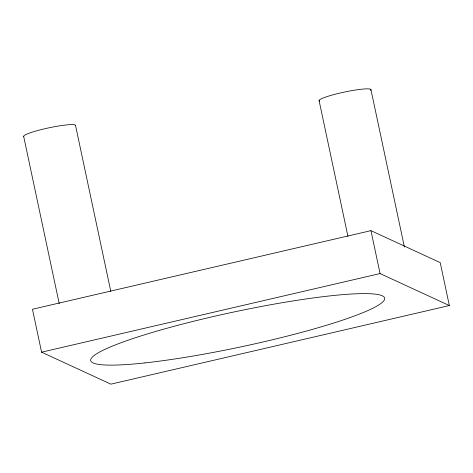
<?xml version="1.0" encoding="UTF-8"?>
<svg xmlns="http://www.w3.org/2000/svg" width="473" height="473" viewBox="0 0 473 473"><rect width="100%" height="100%" fill="white"/><g stroke="black" fill="none" stroke-linecap="round" stroke-linejoin="round"><path stroke-width="0.71" d="M370.95 230.647L32.46 309.253L41.583 352.178L110.859 384.159L449.35 305.552L440.227 262.627L370.95 230.647L380.073 273.565L449.35 305.552M41.583 352.178L380.073 273.565M370.927 89.545L404.391 246.995M319.08 100.56L347.945 236.376M75.497 125.286L110.806 291.398M23.65 136.307L59.226 303.666M319.506 101.074A26.518 3.14 -12 0 1 345.184 91.904A26.518 3.14 -12 0 1 370.477 90.438M23.833 136.667A26.518 3.14 -12 0 1 48.944 127.822A26.518 3.14 -12 0 1 75.473 125.694M145.051 362.892A150.254 17.791 -12 0 0 382.87 301.827A150.254 17.791 -12 0 0 185.132 323.396A150.254 17.791 -12 0 0 145.051 362.892"/></g></svg>
